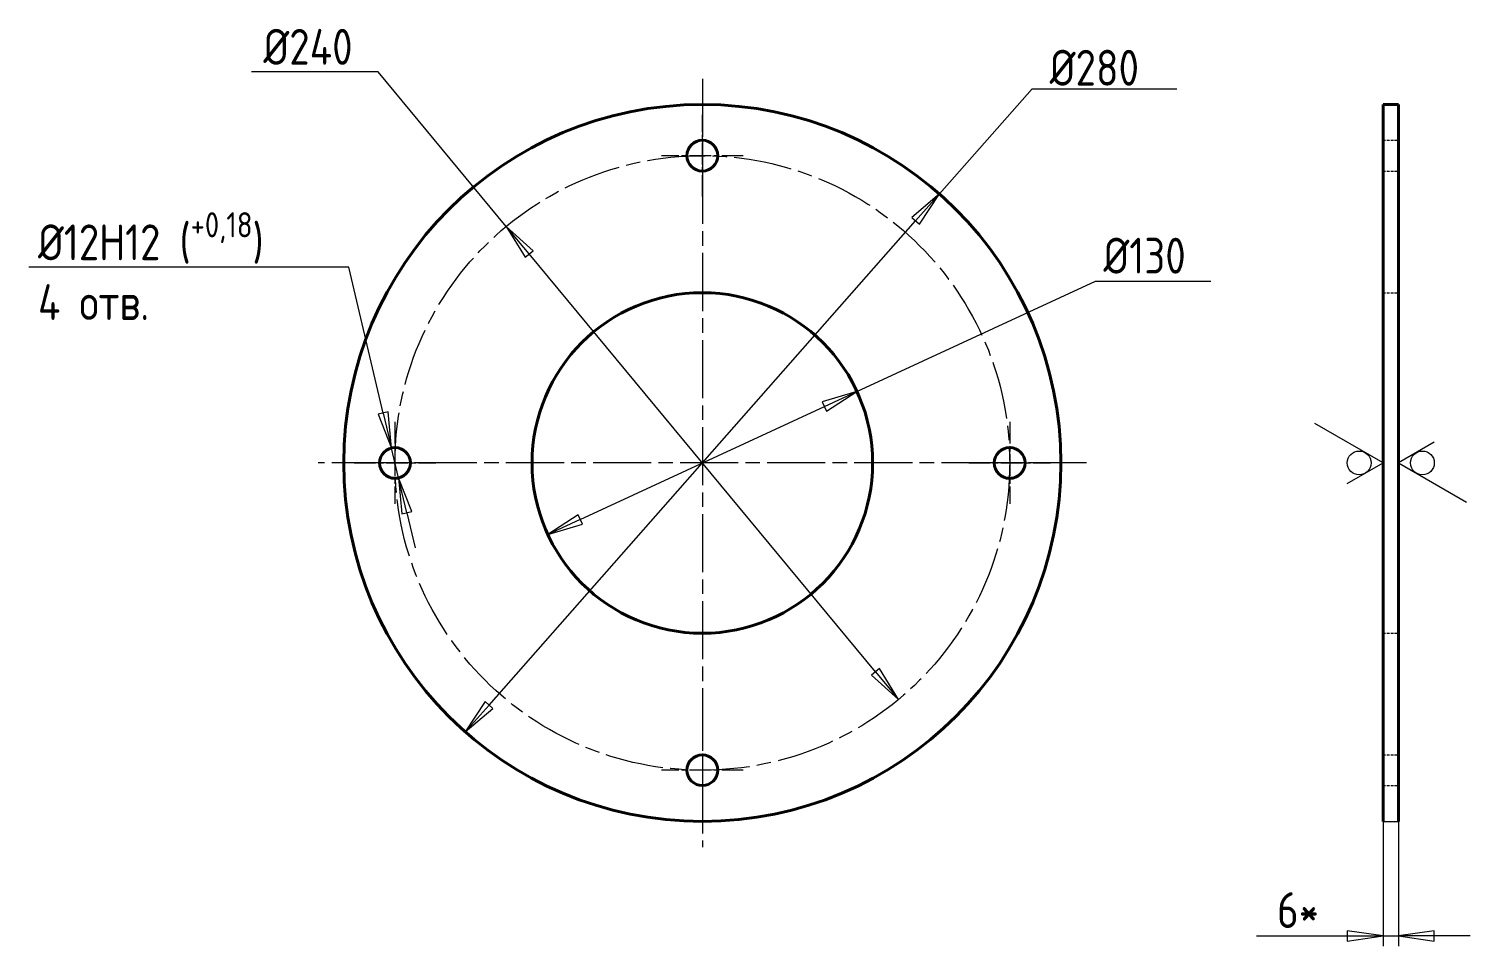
# Model space of a CAD drawing. Header units: millimetres. Extents: x 0 to 2037, y 0 to 1188.
# Drawn here: x 1475 to 2037, y 514 to 872 of the extents above; entities that cross this region are included whole.
import ezdxf

# ---------------------------------------------------------------- set-up
doc = ezdxf.new("R2010")
doc.units = ezdxf.units.MM
doc.header["$LTSCALE"] = 4
for name, pattern in [('CENTER', [2, 1.25, -0.25, 0.25, -0.25]), ('CHAIN', [0.7087, 0.4724, -0.0591, 0.1181, -0.0591]), ('HIDDEN', [0.375, 0.25, -0.125])]:
    doc.linetypes.add(name, pattern=pattern)
doc.layers.get('0').update_dxf_attribs({"lineweight": 18})
for name, color, linetype, lineweight in [('Cen', 5, 'CENTER', 18), ('Cont', 6, 'Continuous', 40), ('Dim', 7, 'Continuous', 18), ('Hide', 2, 'HIDDEN', 18), ('Маркер центра (ГОСТ)', 7, 'Continuous', 18), ('Эскизная геометрия (ГОСТ)', 7, 'Continuous', 18)]:
    doc.layers.add(name, color=color, linetype=linetype, lineweight=lineweight)
doc.styles.add('Style1', font='romans.shx', dxfattribs={"width": 0.8})

# ---------------------------------------------------------------- blocks, each defined once
blk = doc.blocks.new('Обозначение шероховатости_1')
at = {"layer": 'Эскизная геометрия (ГОСТ)', "lineweight": 18}
for p, q in [((0, 0), (1.097, 1.9)), ((-0.577, 1), (0, 0))]:
    blk.add_line(p, q, dxfattribs=at)
blk.add_circle((0, 0.667), 0.333, dxfattribs=at)
blk = doc.blocks.new('Обозначение шероховатости_2')
at = {"layer": 'Эскизная геометрия (ГОСТ)', "lineweight": 18}
for p, q in [((0, 0), (1.097, 1.9)), ((-0.577, 1), (0, 0))]:
    blk.add_line(p, q, dxfattribs=at)
blk.add_circle((0, 0.667), 0.333, dxfattribs=at)
blk = doc.blocks.new('Filled-1')
at = {"color": 0}
for p, q in [((0, 0), (-1, 0.143)), ((-1, 0.143), (-1, -0.143)), ((-1, 0), (0, 0)), ((-1, -0.143), (0, 0))]:
    blk.add_line(p, q, dxfattribs=at)
at = {"color": 0, "flags": 128}
blk.add_lwpolyline([(-1, -0.143), (0, 0), (-1, 0.143), (-1, -0.143)], dxfattribs=at)
at = {"color": 0}
blk.add_solid([(-1, -0.143), (0, 0), (-1, 0.143), (-1, -0.143)], dxfattribs=at)

msp = doc.modelspace()

# ---------------------------------------------------------------- linework, layer by layer
at = {"layer": 'Cen', "linetype": 'CHAIN', "lineweight": 18, "ltscale": 11.993792}
for p, q in [((1737.608, 852.238), (1737.608, 552.238)), ((1887.608, 702.238), (1587.608, 702.238))]:
    msp.add_line(p, q, dxfattribs=at)
at = {"layer": 'Cen', "linetype": 'CHAIN', "ltscale": 4.444102}
for p, q in [((1737.608, 838.238), (1737.608, 806.238)), ((1753.608, 822.238), (1721.608, 822.238)), ((1857.608, 718.238), (1857.608, 686.238)), ((1601.608, 702.238), (1633.608, 702.238)), ((1633.608, 702.238), (1601.608, 702.238)), ((1841.608, 702.238), (1873.608, 702.238)), ((1873.608, 702.238), (1841.608, 702.238)), ((1737.608, 598.238), (1737.608, 566.238)), ((1737.608, 598.238), (1737.608, 566.238)), ((1753.608, 582.238), (1721.608, 582.238))]:
    msp.add_line(p, q, dxfattribs=at)
at = {"layer": 'Cen', "linetype": 'CHAIN', "lineweight": 18, "ltscale": 4.444102}
msp.add_line((1617.608, 718.238), (1617.608, 686.238), dxfattribs=at)
at = {"layer": 'Cen', "linetype": 'CHAIN', "lineweight": 18, "ltscale": 11.993792}
msp.add_circle((1737.608, 702.238), 120, dxfattribs=at)
at = {"layer": 'Cont'}
for p, q in [((2003.4, 842.238), (2003.4, 562.238)), ((2003.4, 842.238), (2009.4, 842.238)), ((2009.4, 562.238), (2009.4, 842.238))]:
    msp.add_line(p, q, dxfattribs=at)
at = {"layer": 'Cont', "lineweight": 18}
msp.add_line((2003.4, 562.238), (2009.4, 562.238), dxfattribs=at)
at = {"layer": 'Cont'}
for centre, radius in [((1737.608, 702.238), 140), ((1737.608, 822.238), 6), ((1737.608, 702.238), 66.5), ((1617.608, 702.238), 6), ((1857.608, 702.238), 6), ((1737.608, 582.238), 6)]:
    msp.add_circle(centre, radius, dxfattribs=at)
at = {"layer": 'Dim', "linetype": 'Continuous', "lineweight": 18}
for p, q in [((1610.996, 855.025), (1561.629, 855.025)), ((1661.04, 794.635), (1610.996, 855.025)), ((1830.148, 807.292), (1866.365, 848.408)), ((1866.365, 848.408), (1922.859, 848.408)), ((1654.323, 607.688), (1820.894, 796.787)), ((1805.244, 620.62), (1669.973, 783.855)), ((1599.545, 778.68), (1474.644, 778.68)), ((1613.009, 721.702), (1599.545, 778.68)), ((1797.97, 730.142), (1891.132, 773.211)), ((1891.132, 773.211), (1936.15, 773.211)), ((1689.954, 680.207), (1785.262, 724.268)), ((1618.988, 696.398), (1616.229, 708.077)), ((1622.208, 682.774), (1625.427, 669.149)), ((2003.4, 562.238), (2003.4, 513.512)), ((2009.4, 562.238), (2009.4, 513.512)), ((1954.038, 517.512), (1989.4, 517.512)), ((2003.4, 517.512), (2009.4, 517.512)), ((2037.4, 517.512), (2023.4, 517.512))]:
    msp.add_line(p, q, dxfattribs=at)
at = {"layer": 'Hide'}
for p, q in [((2003.4, 828.238), (2009.4, 828.238)), ((2003.4, 816.238), (2009.4, 816.238)), ((2003.4, 768.738), (2009.4, 768.738)), ((2003.4, 635.738), (2009.4, 635.738)), ((2003.4, 588.238), (2009.4, 588.238)), ((2003.4, 576.238), (2009.4, 576.238))]:
    msp.add_line(p, q, dxfattribs=at)
at = {"layer": 'Маркер центра (ГОСТ)', "linetype": 'CHAIN', "ltscale": 4.444102}
msp.add_line((1737.608, 806.238), (1737.608, 838.238), dxfattribs=at)

# ---------------------------------------------------------------- block references
at = {"lineweight": 18, "xscale": 13.99999976158142, "yscale": 13.99999976158142, "zscale": 13.99999976158142}
for name, p, rotation in [('Обозначение шероховатости_1', (2003.4, 702.238), 90), ('Обозначение шероховатости_2', (2009.4, 702.238), 270)]:
    msp.add_blockref(name, p, dxfattribs=dict(at, rotation=rotation))
at = {"layer": 'Dim', "linetype": 'Continuous', "lineweight": 18, "xscale": 14, "yscale": 14, "zscale": 14}
for p, rotation in [((1830.148, 807.292), 48.624253965685), ((1661.04, 794.635), 129.6480606385054), ((1797.97, 730.142), 24.81077538417891), ((1616.229, 708.077), 283.294815099986), ((1618.988, 696.398), 103.294815099986), ((1677.246, 674.333), 204.8107753841789), ((1814.177, 609.84), 309.6480606385054), ((1645.069, 597.183), 228.6242539656849), ((2009.4, 517.512), 180)]:
    msp.add_blockref('Filled-1', p, dxfattribs=dict(at, rotation=rotation))
msp.add_blockref('Filled-1', (2003.4, 517.512), dxfattribs=at)

# ---------------------------------------------------------------- texts
at = {"layer": 'Dim', "lineweight": 18, "char_height": 14, "attachment_point": 1, "style": 'Style1'}
for s, insert in [('\\A1;%%C240', (1566.222, 871.743)), ('\\A1;%%C280', (1873.225, 863.587)), ('\\A1;%%C12H12 ({\\H0.7x;\\S+0,18^ ;})\\P4 отв.\\P', (1478.212, 800.161)), ('\\A1;%%C130', (1894.209, 790.187)), ('\\A1;6*', (1961.996, 534.613))]:
    msp.add_mtext_dynamic_manual_height_columns(s, width=432.51108, gutter_width=1, heights=[128.046], dxfattribs=dict(at, insert=insert))

doc.saveas('drawing.dxf')
